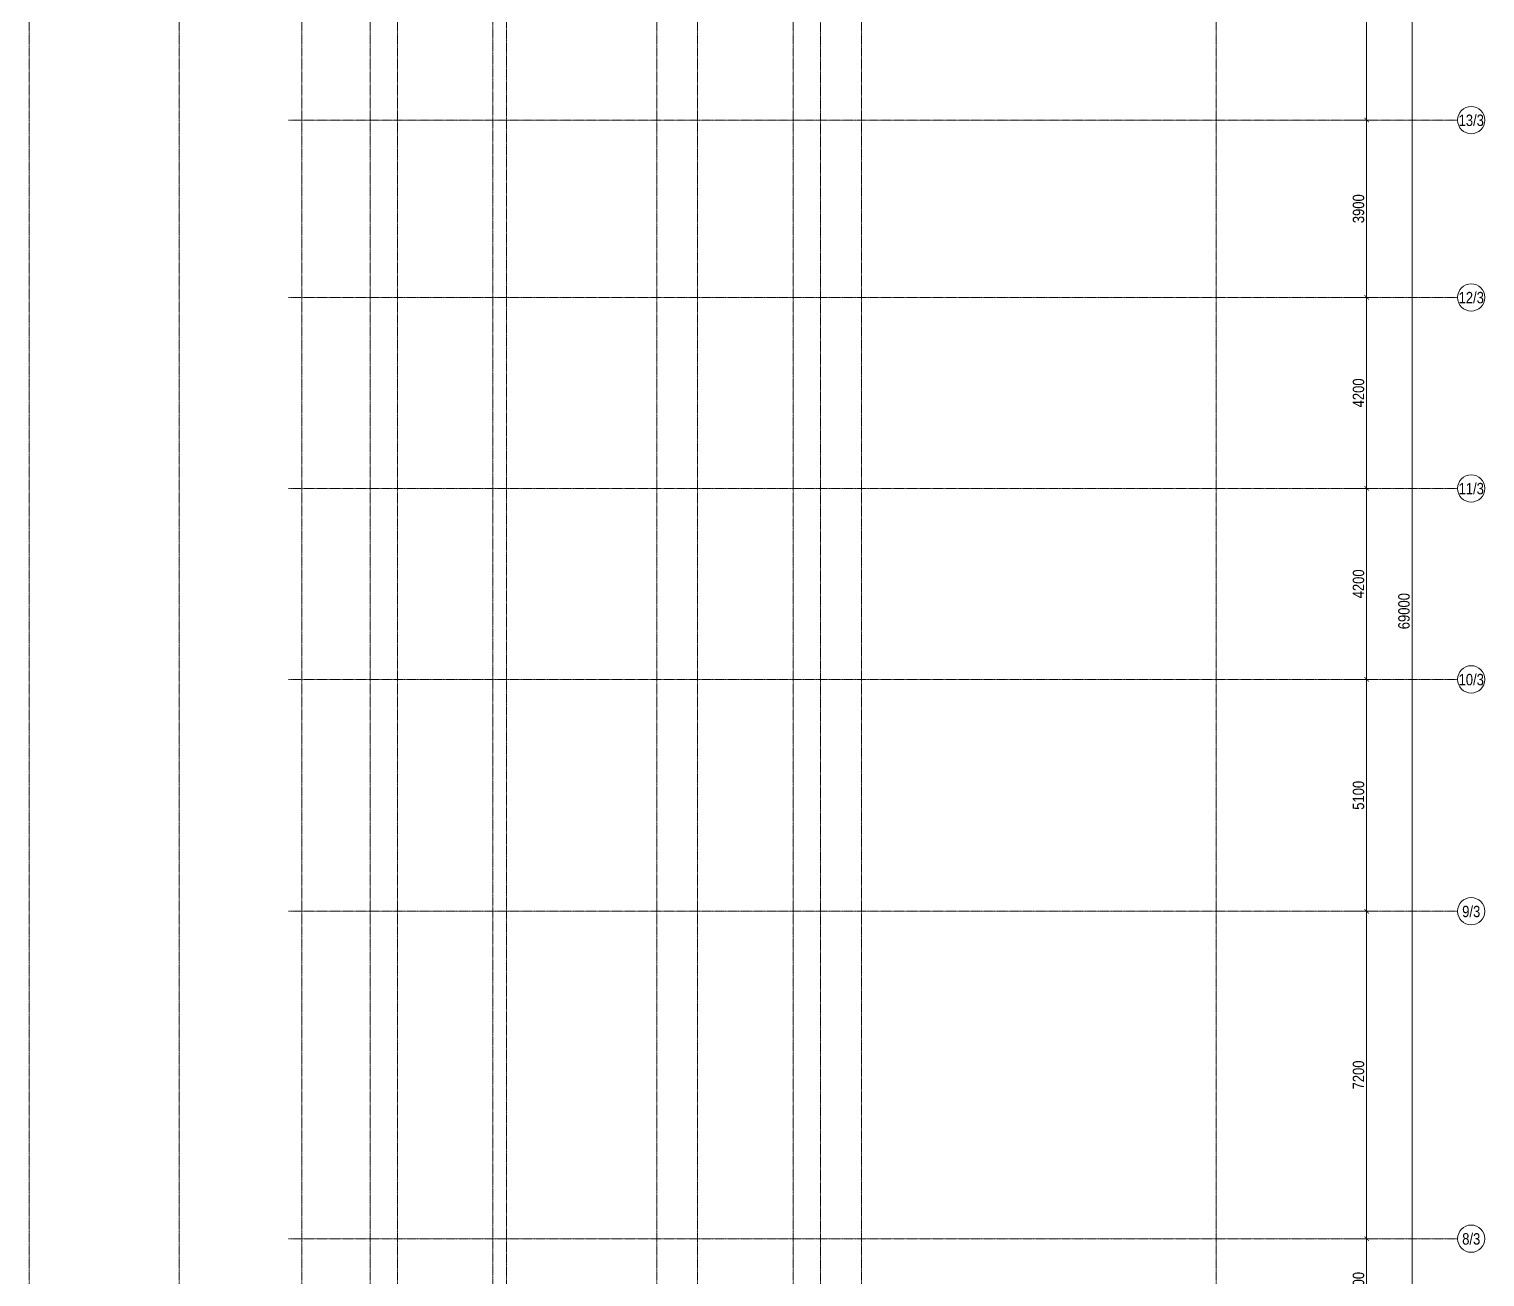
# Model space of a CAD drawing. Header units: millimetres. Extents: x -7155 to 483283, y -227682 to 148426.
# Drawn here: x 88500 to 120510, y 19859 to 47300 of the extents above; entities that cross this region are included whole.
import ezdxf
from ezdxf.enums import TextEntityAlignment as Align

# ---------------------------------------------------------------- set-up
doc = ezdxf.new("R2010")
doc.units = ezdxf.units.MM
doc.linetypes.add('CENTER2', pattern=[28.575, 19.05, -3.175, 3.175, -3.175])
doc.layers.get('Defpoints').update_dxf_attribs({"color": 140})
doc.layers.add('АР_Оси_РД_100', color=7, linetype='Continuous', lineweight=0, true_color=0x525252)
doc.layers.add('РД_Оси_100', color=7, linetype='Continuous', lineweight=0, true_color=0x525252)
doc.layers.add('АР_Оси_РД_размер', color=8, linetype='Continuous', lineweight=0)
doc.styles.add('style1', font='ARIALN.TTF')
doc.styles.add('ккк', font='isocpeur.ttf', dxfattribs={"width": 0.85, "oblique": 15})
doc.dimstyles.new('Dim100_ареал', dxfattribs={"dimscale": 100, "dimtxt": 2.5, "dimasz": 1, "dimexe": 1, "dimexo": 1, "dimgap": 0.5, "dimtad": 1, "dimzin": 12, "dimdsep": 46, "dimtxsty": 'style1', "dimblk": 'ARCHTICK', "dimcen": 1, "dimdle": 1, "dimclrd": 256, "dimclre": 256, "dimaunit": 1, "dimadec": 0, "dimazin": 3, "dimtfac": 1, "dimtmove": 1, "dimatfit": 3, "dimldrblk": 'OPEN30', "dimfxl": 4, "dimfxlon": 1, "dimtolj": 1, "dimtzin": 0, "dimlwd": 9, "dimlwe": 9, "dimarcsym": 0})

# ---------------------------------------------------------------- blocks, each defined once
blk = doc.blocks.new('A-iden')
at = {"linetype": 'Continuous', "lineweight": 5}
blk.add_circle((0, -4), 3, dxfattribs=at)
at = {"color": 0, "linetype": 'Continuous', "lineweight": 20, "style": 'ккк', "width": 0.85}
blk.add_attdef('ID', text='', height=4, dxfattribs=at).set_placement((0.31, -3.85), align=Align.MIDDLE_CENTER)
blk = doc.blocks.new('_ArchTick')
at = {"color": 0, "linetype": 'ByBlock', "const_width": 0.15}
blk.add_lwpolyline([(-0.5, -0.5), (0.5, 0.5)], dxfattribs=at)
blk = doc.blocks.new('*D163')
at = {"layer": 'Defpoints', "color": 0, "lineweight": 50, "transparency": 16777216}
for p in [(116910, 69000), (118910, 69000), (116910, 0)]:
    blk.add_point(p, dxfattribs=at)
at = {"layer": 'АР_Оси_РД_размер', "lineweight": 9, "transparency": 16777216}
for p, q in [((118510, 69000), (119010, 69000)), ((118910, -100), (118910, 69100)), ((118510, 0), (119010, 0))]:
    blk.add_line(p, q, dxfattribs=at)
at = {"layer": 'АР_Оси_РД_размер', "lineweight": 9, "transparency": 16777216, "xscale": 100, "yscale": 100, "zscale": 100}
for p, rotation in [((118910, 69000), 90), ((118910, 0), 270)]:
    blk.add_blockref('_ArchTick', p, dxfattribs=dict(at, rotation=rotation))
at = {"layer": 'АР_Оси_РД_размер', "color": 0, "transparency": 16777216, "insert": (118732, 34500), "char_height": 250, "attachment_point": 5, "rotation": 90, "style": 'style1'}
blk.add_mtext('\\A1;69000', dxfattribs=at)
blk = doc.blocks.new('_Open30')
at = {"color": 0, "linetype": 'ByBlock', "lineweight": -2}
for p, q in [((-1, 0.27), (0, 0)), ((0, 0), (-1, -0.27)), ((0, 0), (-1, 0))]:
    blk.add_line(p, q, dxfattribs=at)
blk = doc.blocks.new('*D169')
at = {"layer": 'Defpoints', "color": 0, "lineweight": 50, "transparency": 16777216}
for p in [(116910, 20700), (117910, 20700), (116910, 18600)]:
    blk.add_point(p, dxfattribs=at)
at = {"layer": 'АР_Оси_РД_размер', "lineweight": 9, "transparency": 16777216}
for p, q in [((117510, 20700), (118010, 20700)), ((117910, 18500), (117910, 20800)), ((117510, 18600), (118010, 18600))]:
    blk.add_line(p, q, dxfattribs=at)
at = {"layer": 'АР_Оси_РД_размер', "lineweight": 9, "transparency": 16777216, "xscale": 100, "yscale": 100, "zscale": 100}
for p, rotation in [((117910, 20700), 90), ((117910, 18600), 270)]:
    blk.add_blockref('_ArchTick', p, dxfattribs=dict(at, rotation=rotation))
at = {"layer": 'АР_Оси_РД_размер', "color": 0, "transparency": 16777216, "insert": (117732, 19650), "char_height": 250, "attachment_point": 5, "rotation": 90, "style": 'style1'}
blk.add_mtext('\\A1;2100', dxfattribs=at)
blk = doc.blocks.new('*D170')
at = {"layer": 'Defpoints', "color": 0, "lineweight": 50, "transparency": 16777216}
for p in [(116910, 27900), (117910, 27900), (116910, 20700)]:
    blk.add_point(p, dxfattribs=at)
at = {"layer": 'АР_Оси_РД_размер', "lineweight": 9, "transparency": 16777216}
for p, q in [((117510, 27900), (118010, 27900)), ((117910, 20600), (117910, 28000)), ((117510, 20700), (118010, 20700))]:
    blk.add_line(p, q, dxfattribs=at)
at = {"layer": 'АР_Оси_РД_размер', "lineweight": 9, "transparency": 16777216, "xscale": 100, "yscale": 100, "zscale": 100}
for p, rotation in [((117910, 27900), 90), ((117910, 20700), 270)]:
    blk.add_blockref('_ArchTick', p, dxfattribs=dict(at, rotation=rotation))
at = {"layer": 'АР_Оси_РД_размер', "color": 0, "transparency": 16777216, "insert": (117732, 24300), "char_height": 250, "attachment_point": 5, "rotation": 90, "style": 'style1'}
blk.add_mtext('\\A1;7200', dxfattribs=at)
blk = doc.blocks.new('*D171')
at = {"layer": 'Defpoints', "color": 0, "lineweight": 50, "transparency": 16777216}
for p in [(116910, 33000), (117910, 33000), (116910, 27900)]:
    blk.add_point(p, dxfattribs=at)
at = {"layer": 'АР_Оси_РД_размер', "lineweight": 9, "transparency": 16777216}
for p, q in [((117510, 33000), (118010, 33000)), ((117910, 27800), (117910, 33100)), ((117510, 27900), (118010, 27900))]:
    blk.add_line(p, q, dxfattribs=at)
at = {"layer": 'АР_Оси_РД_размер', "lineweight": 9, "transparency": 16777216, "xscale": 100, "yscale": 100, "zscale": 100}
for p, rotation in [((117910, 33000), 90), ((117910, 27900), 270)]:
    blk.add_blockref('_ArchTick', p, dxfattribs=dict(at, rotation=rotation))
at = {"layer": 'АР_Оси_РД_размер', "color": 0, "transparency": 16777216, "insert": (117732, 30450), "char_height": 250, "attachment_point": 5, "rotation": 90, "style": 'style1'}
blk.add_mtext('\\A1;5100', dxfattribs=at)
blk = doc.blocks.new('*D172')
at = {"layer": 'Defpoints', "color": 0, "lineweight": 50, "transparency": 16777216}
for p in [(116910, 37200), (117910, 37200), (116910, 33000)]:
    blk.add_point(p, dxfattribs=at)
at = {"layer": 'АР_Оси_РД_размер', "lineweight": 9, "transparency": 16777216}
for p, q in [((117510, 37200), (118010, 37200)), ((117910, 32900), (117910, 37300)), ((117510, 33000), (118010, 33000))]:
    blk.add_line(p, q, dxfattribs=at)
at = {"layer": 'АР_Оси_РД_размер', "lineweight": 9, "transparency": 16777216, "xscale": 100, "yscale": 100, "zscale": 100}
for p, rotation in [((117910, 37200), 90), ((117910, 33000), 270)]:
    blk.add_blockref('_ArchTick', p, dxfattribs=dict(at, rotation=rotation))
at = {"layer": 'АР_Оси_РД_размер', "color": 0, "transparency": 16777216, "insert": (117732, 35100), "char_height": 250, "attachment_point": 5, "rotation": 90, "style": 'style1'}
blk.add_mtext('\\A1;4200', dxfattribs=at)
blk = doc.blocks.new('*D173')
at = {"layer": 'Defpoints', "color": 0, "lineweight": 50, "transparency": 16777216}
for p in [(116910, 41400), (117910, 41400), (116910, 37200)]:
    blk.add_point(p, dxfattribs=at)
at = {"layer": 'АР_Оси_РД_размер', "lineweight": 9, "transparency": 16777216}
for p, q in [((117510, 41400), (118010, 41400)), ((117910, 37100), (117910, 41500)), ((117510, 37200), (118010, 37200))]:
    blk.add_line(p, q, dxfattribs=at)
at = {"layer": 'АР_Оси_РД_размер', "lineweight": 9, "transparency": 16777216, "xscale": 100, "yscale": 100, "zscale": 100}
for p, rotation in [((117910, 41400), 90), ((117910, 37200), 270)]:
    blk.add_blockref('_ArchTick', p, dxfattribs=dict(at, rotation=rotation))
at = {"layer": 'АР_Оси_РД_размер', "color": 0, "transparency": 16777216, "insert": (117732, 39300), "char_height": 250, "attachment_point": 5, "rotation": 90, "style": 'style1'}
blk.add_mtext('\\A1;4200', dxfattribs=at)
blk = doc.blocks.new('*D174')
at = {"layer": 'Defpoints', "color": 0, "lineweight": 50, "transparency": 16777216}
for p in [(116910, 45300), (117910, 45300), (116910, 41400)]:
    blk.add_point(p, dxfattribs=at)
at = {"layer": 'АР_Оси_РД_размер', "lineweight": 9, "transparency": 16777216}
for p, q in [((117510, 45300), (118010, 45300)), ((117910, 41300), (117910, 45400)), ((117510, 41400), (118010, 41400))]:
    blk.add_line(p, q, dxfattribs=at)
at = {"layer": 'АР_Оси_РД_размер', "lineweight": 9, "transparency": 16777216, "xscale": 100, "yscale": 100, "zscale": 100}
for p, rotation in [((117910, 45300), 90), ((117910, 41400), 270)]:
    blk.add_blockref('_ArchTick', p, dxfattribs=dict(at, rotation=rotation))
at = {"layer": 'АР_Оси_РД_размер', "color": 0, "transparency": 16777216, "insert": (117732, 43350), "char_height": 250, "attachment_point": 5, "rotation": 90, "style": 'style1'}
blk.add_mtext('\\A1;3900', dxfattribs=at)
blk = doc.blocks.new('*D175')
at = {"layer": 'Defpoints', "color": 0, "lineweight": 50, "transparency": 16777216}
for p in [(116910, 50400), (117910, 50400), (116910, 45300)]:
    blk.add_point(p, dxfattribs=at)
at = {"layer": 'АР_Оси_РД_размер', "lineweight": 9, "transparency": 16777216}
for p, q in [((117510, 50400), (118010, 50400)), ((117910, 45200), (117910, 50500)), ((117510, 45300), (118010, 45300))]:
    blk.add_line(p, q, dxfattribs=at)
at = {"layer": 'АР_Оси_РД_размер', "lineweight": 9, "transparency": 16777216, "xscale": 100, "yscale": 100, "zscale": 100}
for p, rotation in [((117910, 50400), 90), ((117910, 45300), 270)]:
    blk.add_blockref('_ArchTick', p, dxfattribs=dict(at, rotation=rotation))
at = {"layer": 'АР_Оси_РД_размер', "color": 0, "transparency": 16777216, "insert": (117732, 47850), "char_height": 250, "attachment_point": 5, "rotation": 90, "style": 'style1'}
blk.add_mtext('\\A1;5100', dxfattribs=at)
blk = doc.blocks.new('СОШ_2200_АР_ОСИ_М100_28.05.24')
at = {"layer": 'АР_Оси_РД_100', "linetype": 'CENTER2'}
for p, q in [((88500, -6155), (88500, 139938.679)), ((91800, -6155), (91800, 139938.679)), ((94500, -6155), (94500, 139938.679)), ((96000, -6155), (96000, 139938.679)), ((102300, -6155), (102300, 139938.679)), ((114600, -6155), (114600, 139938.679)), ((119910, 45300), (94200, 45300)), ((119910, 41400), (94200, 41400)), ((119910, 37200), (94200, 37200)), ((119910, 33000), (94200, 33000)), ((119910, 27900), (94200, 27900)), ((119910, 20700), (94200, 20700))]:
    blk.add_line(p, q, dxfattribs=at)
for points in [[(96600, -6155), (96600, 139938.679)], [(98700, -6194.98), (98700, 139538.679), (98550, 139938.679)], [(99000, -6195.83), (99000, 139538.679), (99150, 139938.679)], [(103200, -6155), (103200, 139938.679)], [(105300, -6155), (105300, 139938.679)], [(105900, 139938.679), (105900, -6155)], [(106800, -6155), (106800, 139938.679)]]:
    blk.add_lwpolyline(points, dxfattribs=at)
at = {"layer": 'АР_Оси_РД_100'}
ref = blk.add_blockref('A-iden', (120210, 45700), dxfattribs=dict(at, xscale=-100, yscale=100, zscale=100))
ref.add_attrib('ID', '13/3', dxfattribs={"layer": '0', "linetype": 'Continuous', "height": 250, "style": 'style1'}).set_placement((120210, 45300), align=Align.MIDDLE)
ref = blk.add_blockref('A-iden', (120210, 41800), dxfattribs=dict(at, xscale=-100, yscale=100, zscale=100))
ref.add_attrib('ID', '12/3', dxfattribs={"layer": '0', "linetype": 'Continuous', "height": 250, "style": 'style1'}).set_placement((120210, 41400), align=Align.MIDDLE)
ref = blk.add_blockref('A-iden', (120210, 37600), dxfattribs=dict(at, xscale=-100, yscale=100, zscale=100))
ref.add_attrib('ID', '11/3', dxfattribs={"layer": '0', "linetype": 'Continuous', "height": 250, "style": 'style1'}).set_placement((120210, 37200), align=Align.MIDDLE)
ref = blk.add_blockref('A-iden', (120210, 33400), dxfattribs=dict(at, xscale=-100, yscale=100, zscale=100))
ref.add_attrib('ID', '10/3', dxfattribs={"layer": '0', "linetype": 'Continuous', "height": 250, "style": 'style1'}).set_placement((120210, 33000), align=Align.MIDDLE)
ref = blk.add_blockref('A-iden', (120210, 28300), dxfattribs=dict(at, xscale=-100, yscale=100, zscale=100))
ref.add_attrib('ID', '9/3', dxfattribs={"layer": '0', "linetype": 'Continuous', "height": 250, "style": 'style1'}).set_placement((120210, 27900), align=Align.MIDDLE)
ref = blk.add_blockref('A-iden', (120210, 21100), dxfattribs=dict(at, xscale=-100, yscale=100, zscale=100))
ref.add_attrib('ID', '8/3', dxfattribs={"layer": '0', "linetype": 'Continuous', "height": 250, "style": 'style1'}).set_placement((120210, 20700), align=Align.MIDDLE)
at = {"layer": 'АР_Оси_РД_размер'}
for base, p1, p2, picture, middle in [((118910, 69000), (116910, 0), (116910, 69000), '*D163', (118732.357, 34500)), ((117910, 50400), (116910, 45300), (116910, 50400), '*D175', (117732.357, 47850)), ((117910, 45300), (116910, 41400), (116910, 45300), '*D174', (117732.357, 43350)), ((117910, 41400), (116910, 37200), (116910, 41400), '*D173', (117732.357, 39300)), ((117910, 37200), (116910, 33000), (116910, 37200), '*D172', (117732.357, 35100)), ((117910, 33000), (116910, 27900), (116910, 33000), '*D171', (117732.357, 30450)), ((117910, 27900), (116910, 20700), (116910, 27900), '*D170', (117732.357, 24300)), ((117910, 20700), (116910, 18600), (116910, 20700), '*D169', (117732.357, 19650))]:
    dim = blk.add_linear_dim(base=base, p1=p1, p2=p2, angle=90, dimstyle='Dim100_ареал', dxfattribs=at)
    dim.commit()
    dim.dimension.update_dxf_attribs({"geometry": picture, "text_midpoint": middle})

msp = doc.modelspace()

# ---------------------------------------------------------------- block references
at = {"layer": 'РД_Оси_100'}
msp.add_blockref('СОШ_2200_АР_ОСИ_М100_28.05.24', (0, 0), dxfattribs=at)

doc.saveas('drawing.dxf')
